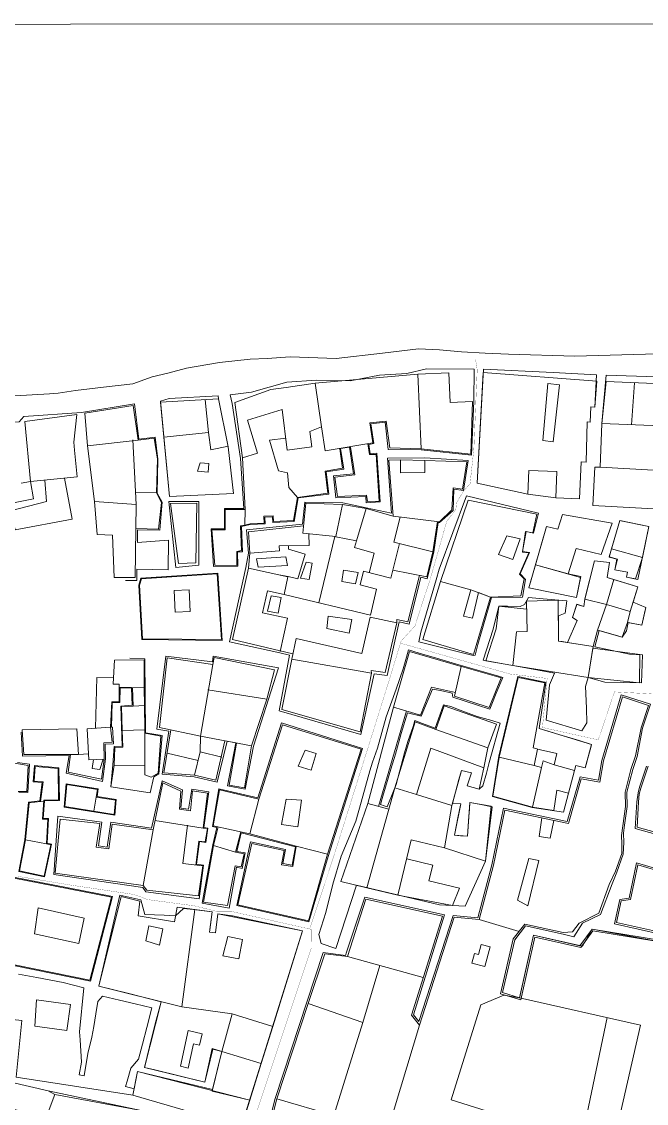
# Model space of a CAD drawing. Header units: millimetres. Extents: x 4203764 to 12476749, y 34048 to 3000914.
# Drawn here: x 11624253 to 11702083, y 2565861 to 2700657 of the extents above; entities that cross this region are included whole.
import ezdxf

# ---------------------------------------------------------------- set-up
doc = ezdxf.new("R2010")
doc.units = ezdxf.units.MM
doc.header["$MEASUREMENT"] = 0
for name, color, linetype, lineweight in [('2', 240, 'Continuous', 25), ('building property', 253, 'Continuous', 15), ('FORMAT', 250, 'Continuous', 0), ('streets', 254, 'Continuous', 9)]:
    doc.layers.add(name, color=color, linetype=linetype, lineweight=lineweight)

# ---------------------------------------------------------------- blocks, each defined once
blk = doc.blocks.new('EEEEEEEEE')
at = {"layer": 'FORMAT'}
blk.add_lwpolyline([(11101940, 671029), (12476749, 671572), (12476365, 1642602), (11101557, 1642059)], close=True, dxfattribs=at)

msp = doc.modelspace()

# ---------------------------------------------------------------- linework, layer by layer
at = {"layer": '2', "const_width": 23.31871}
for points in [[(11769534.56915, 2663237.13859), (11769535.69558, 2660386.66796), (11770768.09668, 2655546.94726), (11771277.82298, 2646351.99407), (11769690.22079, 2644681.08898), (11769692.57785, 2638716.4808), (11765815.85391, 2632117.59062), (11754567.95787, 2632404.61365), (11751442.4771, 2622626.18994), (11750643.73283, 2617895.0425), (11748236.08679, 2610092.75085), (11732195.81779, 2613728.06441), (11730198.84346, 2607010.51696), (11716894.69283, 2608488.66776), (11717450.94837, 2614219.7806), (11713253.40781, 2615968.98465), (11702500.77946, 2616900.48484), (11698115.23273, 2617135.51183), (11696086.27984, 2611153.113), (11689141.78233, 2612701.93088), (11689722.16057, 2618813.18427), (11685123.58787, 2619358.94781), (11680810.45492, 2620571.1549), (11671446.09203, 2623203.01142)], [(11680801.49484, 2658592.98319), (11681009.6129, 2657266.89349), (11680592.56037, 2647379.39658), (11680117.97361, 2643071.5901), (11679367.71546, 2642245.7029), (11678432.55956, 2640699.91001), (11678351.96423, 2639889.03361), (11677204.63938, 2638368.01208), (11676212.69972, 2634868.64421), (11675187.80062, 2631303.77946), (11673249.89287, 2625350.01853), (11671524.23248, 2623460.36012), (11670240.42286, 2619232.24583), (11667993.70871, 2612044.87682), (11663125.67098, 2596616.47479), (11660135.32215, 2587589.15241)], [(11623793.97144, 2594150.35281), (11630421.26331, 2593052.61074), (11638229.30888, 2591894.82482), (11639976.49254, 2591252.07279), (11645749.79797, 2590477.84204), (11648666.93345, 2589766.04722), (11650439.37998, 2589764.27059), (11660334.22051, 2587544.53298), (11660335.15164, 2585188.26812), (11652834.28813, 2562664.42332), (11652835.38435, 2559890.41545), (11650315.47881, 2551671.25093), (11649760.38521, 2549461.44964), (11649752.12212, 2547399.32035), (11648028.01913, 2541367.33852), (11645276.92863, 2531681.38051), (11642485.32766, 2518779.58318), (11641462.76977, 2510856.79171), (11640288.1627, 2505898.19812), (11638764.03139, 2499981.40218), (11638548.54824, 2498676.23301)]]:
    msp.add_lwpolyline(points, dxfattribs=at)
at = {"layer": 'building property'}
for p, q in [((11667160.63899, 2640006.2733), (11670555.42767, 2639048.21551)), ((11657519.45702, 2634910.05), (11657514.32442, 2635366.55581)), ((11652502.53076, 2634427.31269), (11652192.26268, 2632619.11559)), ((11670984.29615, 2625731.0297), (11671011.92572, 2626138.08873)), ((11667822.80579, 2619467.87579), (11667818.53743, 2619782.62601)), ((11626596.25957, 2603467.63787), (11627005.75218, 2603439.10032)), ((11633552.25957, 2604028.02491), (11633266.71598, 2602264.89363)), ((11627361.09145, 2598206.28956), (11624716.45917, 2598683.57454))]:
    msp.add_line(p, q, dxfattribs=at)
for points in [[(11673596.09371, 2656726.65317), (11677491.90355, 2656903.18732), (11677659.1308, 2653212.76492), (11680433.49224, 2653338.48192), (11680199.95233, 2646773.66402), (11674018.14291, 2647412.74147)], [(11681764.99446, 2656931.54253), (11695922.18572, 2655841.37759), (11695673.21591, 2652608.185), (11695152.61099, 2652648.27383), (11695075.87269, 2650757.23865), (11694720.34628, 2650771.66593), (11694602.62918, 2645775.99143), (11693946.86425, 2645791.44375), (11693770.27183, 2641188.89072), (11690811.509, 2641302.4136), (11690938.3065, 2644607.15469), (11687437.27159, 2644741.48366), (11687323.59906, 2641778.82034), (11681007.84319, 2643157.77288), (11681764.99446, 2656931.54253)], [(11650819.91582, 2653189.38236), (11651778.11751, 2646314.31699), (11653648.35775, 2646889.86454), (11652383.68327, 2650999.42092), (11656708.50892, 2652330.34235), (11657341.51637, 2647271.04272), (11660396.4722, 2647653.27147), (11660157.52018, 2649563.09083), (11661631.13285, 2650147.74723), (11660814.26968, 2655626.21442), (11657193.18107, 2655086.29444), (11655303.4588, 2654804.52867), (11650819.91582, 2653189.38236)], [(11661631.13285, 2650147.74723), (11662075.47467, 2647167.67397), (11668008.39734, 2648155.09843), (11667637.96038, 2650654.45628), (11669647.77667, 2650871.85241), (11670125.61701, 2647541.27611), (11674018.14291, 2647412.74147), (11673596.09371, 2656726.65317), (11660814.26968, 2655626.21442)], [(11689821.74971, 2655558.69109), (11691274.28353, 2655398.09338), (11690491.24302, 2648315.84553), (11689190.20656, 2648459.69311), (11689821.74971, 2655558.69109)], [(11697066.7431, 2655797.9201), (11704108.55872, 2655504.32012), (11703890.38815, 2650271.63258), (11696547.41984, 2650577.78876), (11697066.7431, 2655797.9201)], [(11700587.65091, 2655651.12011), (11700218.904, 2650424.71067)], [(11632126.8233, 2651856.4754), (11638154.72097, 2652829.25848), (11638755.56053, 2648500.72728), (11632465.09664, 2647815.02317), (11632126.8233, 2651856.4754)], [(11641542.3762, 2653356.74763), (11642690.86562, 2641463.53235), (11650637.39175, 2641876.68877), (11649989.97965, 2647675.24279), (11648760.65448, 2653645.17789), (11648742.09461, 2654016.09698)], [(11642690.86562, 2641463.53235), (11650637.39175, 2641876.68877), (11649989.97965, 2647675.24279), (11648760.65448, 2653645.17789), (11641555.67522, 2653219.02929), (11642690.86562, 2641463.53235)], [(11641974.44995, 2648882.39552), (11647537.90479, 2649458.70616), (11647114.32085, 2653547.80318)], [(11624638.83383, 2650831.5198), (11625364.19846, 2643362.0657), (11631168.41948, 2643925.71822), (11630844.16555, 2647264.72838), (11630749.59047, 2648238.61678), (11631140.20955, 2651682.9242), (11624638.83383, 2650831.5198)], [(11696547.41984, 2650577.78876), (11696319.78774, 2645118.17214), (11703717.80767, 2644705.05023)], [(11647537.90479, 2649458.70616), (11647821.31328, 2647295.27489), (11649976.8228, 2647739.13602)], [(11652730.91718, 2638061.95135), (11654479.22592, 2638154.18719), (11654445.37381, 2639014.85987), (11655591.29673, 2639074.9804), (11655612.83344, 2638353.25502), (11658136.81143, 2638472.77045), (11658632.31838, 2641375.5211), (11657526.83651, 2642619.48513), (11657355.68065, 2644446.79861), (11656238.52011, 2644694.26473), (11655128.7661, 2648500.27814), (11657155.98249, 2648753.91859)], [(11632465.09664, 2647815.02317), (11633348.63341, 2640851.24026), (11638539.0573, 2640479.59089), (11638093.84825, 2648529.17654)], [(11638755.56053, 2648500.72728), (11640775.17487, 2648744.28299), (11641162.0035, 2646132.69226), (11641043.5544, 2641919.88551), (11638456.84885, 2641965.95761)], [(11663912.28618, 2647441.55051), (11664219.50877, 2645027.17744), (11662066.72747, 2644622.54808), (11662411.09401, 2641907.39538), (11658632.31838, 2641375.5211)], [(11663279.16838, 2643894.75438), (11663589.07959, 2641498.36069), (11667234.4773, 2641633.03186), (11667343.49926, 2640842.68233), (11668805.74297, 2640902.1105), (11668420.09553, 2646729.77538), (11667589.66343, 2646700.83942), (11667374.47914, 2648049.59455)], [(11663279.16838, 2643894.75438), (11665758.12439, 2644183.44672), (11665233.92592, 2647638.61272)], [(11679886.57922, 2645958.3327), (11674498.74564, 2646284.42841), (11669824.35341, 2646257.33429), (11670322.99408, 2639421.94711), (11667184.58582, 2640088.31522), (11664276.87222, 2640694.4423), (11659530.46459, 2640786.51621), (11659238.42665, 2638023.69907), (11652274.67697, 2637338.37924), (11652502.53076, 2634427.31269), (11652192.26268, 2632619.11559), (11650158.04526, 2623363.52449), (11656412.47161, 2621988.91071), (11657618.12053, 2621723.93011), (11656337.10378, 2614774.95714), (11666525.54249, 2611842.42741), (11668186.81046, 2619401.11648), (11669797.19804, 2619185.01044), (11671299.45372, 2625876.87366), (11672526.56928, 2625569.65041), (11673993.90913, 2631430.52068), (11674791.40293, 2631230.85845), (11675621.8735, 2634568.39821), (11676150.5712, 2638249.61275), (11676297.60723, 2638228.69481), (11678018.19964, 2639721.31682), (11678104.66116, 2642407.93228), (11679306.57981, 2642221.38636), (11679886.57922, 2645958.3327)], [(11651778.11751, 2646314.31699), (11652108.14483, 2639843.40295), (11652038.67318, 2637928.16485), (11652730.91718, 2638061.95135)], [(11670006.88824, 2646006.21645), (11671442.45671, 2646071.35564), (11671472.26325, 2644414.93522), (11674499.46527, 2644463.36672), (11674475.25152, 2645976.8429), (11679697.66809, 2645815.18292), (11679193.0542, 2642393.00346), (11678024.97778, 2642547.02398), (11677840.5198, 2639803.87187), (11676298.90898, 2638335.65499), (11670555.42767, 2639048.21551), (11670006.88824, 2646006.21645)], [(11646503.35949, 2645695.61203), (11647586.5198, 2645601.97289), (11647492.99579, 2644520.1443), (11646167.78459, 2644634.70873), (11646503.35949, 2645695.61203)], [(11696319.78774, 2645118.17214), (11695677.13863, 2645154.05909), (11695408.75994, 2640348.04209), (11706062.96352, 2639788.14612), (11706005.47718, 2644612.36015)], [(11624196.46879, 2643165.62976), (11625364.19846, 2643362.0657), (11625730.10825, 2641186.88476), (11620946.49081, 2640240.82258)], [(11627121.95185, 2643532.76253), (11627365.53701, 2640841.8599), (11622846.92224, 2639684.85197), (11623446.64031, 2637342.69437), (11630567.41905, 2638640.14269), (11629607.12259, 2643774.09944)], [(11633348.63341, 2640851.24026), (11633656.39914, 2636755.1496), (11635557.57692, 2636670.88075), (11635796.58731, 2631372.57205), (11638395.32833, 2631381.67818), (11638539.0573, 2640479.59089), (11633348.63341, 2640851.24026)], [(11641043.5544, 2641919.88551), (11641677.44917, 2640717.29123), (11641297.04277, 2637419.07039), (11638491.75242, 2637485.23508)], [(11676440.5641, 2630911.46098), (11679864.17698, 2641020.37743), (11688431.02915, 2639267.64411), (11687956.50503, 2636948.30784), (11687044.822, 2637134.83343), (11686652.03607, 2634561.44455), (11687424.92234, 2634443.47604), (11686289.35616, 2631793.53435), (11686877.15661, 2631228.5107), (11686462.35644, 2629103.27277), (11682685.29695, 2628940.6496), (11680231.42629, 2629841.53599)], [(11642808.72863, 2640602.48972), (11643795.78705, 2633137.06168), (11645951.14544, 2633225.37155), (11646087.71976, 2640655.3927), (11642808.72863, 2640602.48972)], [(11648307.72596, 2632933.68589), (11651076.97401, 2632900.45087), (11651071.38279, 2634638.98545), (11651628.78378, 2634746.28063), (11651526.21435, 2637823.62187), (11652038.67318, 2637928.16485), (11652108.14483, 2639843.40295), (11649612.76662, 2639878.54041), (11649594.15632, 2637331.6216), (11647950.43452, 2637330.15468), (11648307.72596, 2632933.68589)], [(11659655.43706, 2640641.84172), (11664232.5154, 2640481.65371), (11663400.43336, 2636489.98869), (11659297.87138, 2636905.42225), (11659655.43706, 2640641.84172)], [(11664232.5154, 2640481.65371), (11667160.63899, 2640006.2733), (11665973.60004, 2635939.47501), (11663397.61165, 2636476.45235)], [(11671410.35574, 2638923.975), (11670635.31261, 2635809.19003), (11675487.66975, 2634601.79174), (11676064.55834, 2638364.72951)], [(11687460.07385, 2630082.16244), (11689641.78496, 2637757.56208), (11691055.59406, 2637399.99792), (11691651.92203, 2639224.89508), (11697806.92883, 2638149.09312), (11696456.67121, 2634255.34977), (11693349.7073, 2635001.78215), (11692322.88505, 2631838.18204), (11693918.09571, 2631522.11906), (11693399.62773, 2628905.34417), (11687460.07385, 2630082.16244)], [(11691651.92203, 2639224.89508), (11691055.59406, 2637399.99792), (11689641.78496, 2637757.56208), (11688278.77484, 2632962.40506), (11692322.88505, 2631838.18204), (11693349.7073, 2635001.78215), (11696456.67121, 2634255.34977), (11697806.92883, 2638149.09312), (11691651.92203, 2639224.89508)], [(11698908.7067, 2638462.32133), (11702385.30353, 2637744.64887), (11701585.97801, 2633872.50282), (11697758.16776, 2634969.35596), (11698767.4285, 2638491.48533)], [(11659386.82339, 2637834.93544), (11652533.49747, 2637093.29501), (11652694.09487, 2634442.30671), (11656373.19411, 2634730.27564), (11656324.43858, 2635353.17766), (11660053.7885, 2635395.10758), (11660013.52799, 2636832.95345)], [(11638666.5579, 2635734.47485), (11642532.83461, 2636039.33944), (11642487.58647, 2632354.08159), (11638613.53438, 2632415.98193)], [(11663268.66588, 2636503.33173), (11661267.8084, 2628243.38257)], [(11665973.60004, 2635939.47501), (11665734.70319, 2635121.01385), (11668151.9437, 2634415.45669), (11667542.7543, 2631982.22346)], [(11675487.66975, 2634601.79174), (11674714.12624, 2631454.06337), (11670484.32135, 2632309.18849), (11671313.2428, 2635640.50258)], [(11684715.41947, 2636583.64452), (11686352.14795, 2636202.8996), (11685443.95283, 2633641.76977), (11683681.56937, 2634266.72366), (11684715.41947, 2636583.64452)], [(11652694.29942, 2634438.93007), (11652515.53752, 2632548.06543)], [(11653503.11926, 2633709.8178), (11653714.16785, 2632673.04314), (11657370.19365, 2632899.89037), (11657159.20925, 2633957.35892), (11653503.11926, 2633709.8178)], [(11657519.45702, 2634910.05), (11659557.22726, 2634314.1751), (11658656.63675, 2631234.33982), (11657436.9862, 2631502.39773), (11656310.88018, 2631713.91533)], [(11697758.16776, 2634969.35596), (11697457.37294, 2633919.63887), (11698398.89746, 2633680.92006), (11698149.52866, 2632328.8874), (11699739.53383, 2632035.62697), (11699625.0555, 2631414.94614), (11700739.79834, 2631209.34305), (11701585.97801, 2633872.50282)], [(11659685.76214, 2633295.85598), (11660427.51033, 2633164.46806), (11660066.75358, 2631127.82215), (11659000.31143, 2631316.72402), (11659685.76214, 2633295.85598)], [(11681737.96012, 2621086.18105), (11683012.14183, 2624970.0843), (11683697.86088, 2627828.6387), (11684795.53114, 2627808.18084), (11686343.27599, 2627779.3347), (11686886.05161, 2628019.30812), (11687397.07754, 2628890.75747), (11689227.04601, 2628728.75862), (11692195.52957, 2628465.97218), (11691949.96798, 2626956.52008), (11691132.14905, 2626606.08409), (11691124.68741, 2623477.01973), (11691587.63059, 2623404.6796), (11692263.62181, 2623299.04829), (11693444.67722, 2626043.46256), (11692872.34327, 2626392.21519), (11693411.71749, 2628026.82358), (11694286.41352, 2627764.74635), (11694422.61627, 2628697.08686), (11694727.05659, 2629898.90339), (11695298.12904, 2632153.28389), (11695630.37877, 2633464.88158), (11697479.6202, 2633253.11378), (11697195.74424, 2631382.97649), (11698049.75388, 2631126.31309), (11701002.00391, 2630239.04615), (11700428.45589, 2628330.64963), (11702025.91684, 2627663.61984), (11701856.29949, 2626945.64018), (11701501.36323, 2625443.21708), (11699796.5337, 2625770.26441), (11699602.00429, 2624756.22315), (11699061.39425, 2623945.62295), (11698513.76669, 2624105.08186), (11696182.85014, 2624783.80117), (11695665.94266, 2622767.39701), (11699966.9112, 2621849.93038), (11701585.43632, 2621761.99621), (11701471.68173, 2618269.89936), (11696911.40644, 2618353.66949), (11694839.03118, 2618947.84659), (11694517.88646, 2617827.75569), (11694612.10794, 2615124.16635), (11694677.08419, 2613259.73936), (11694030.86511, 2612298.86348), (11689621.03706, 2613626.56769), (11690034.05234, 2618019.15182)], [(11688278.77484, 2632962.40506), (11687460.07385, 2630082.16244), (11693399.62773, 2628905.34417), (11693894.17325, 2631401.37931), (11688278.77484, 2632962.40506)], [(11697993.30656, 2631143.27772), (11697195.74424, 2631382.97649), (11697471.44432, 2633254.05005), (11695630.37877, 2633464.88158), (11694422.61627, 2628697.08686), (11697120.41883, 2628034.0876)], [(11658046.86875, 2621883.14668), (11650506.83653, 2623655.81975), (11652515.53752, 2632548.06543), (11657429.44262, 2631468.07483), (11656950.5587, 2629289.17609), (11654864.82773, 2629747.58336), (11654259.6407, 2626994.01155), (11657362.61808, 2626312.03127), (11656454.8852, 2622181.89048)], [(11666174.5101, 2632026.462), (11664349.92476, 2632312.06172), (11664124.96069, 2630874.85391), (11665854.069, 2630604.19907), (11666174.5101, 2632026.462)], [(11670484.32135, 2632309.18849), (11670233.78471, 2631308.4914), (11666834.05479, 2632159.65497), (11666408.17149, 2630458.5857), (11668450.77779, 2629947.19448), (11667720.24183, 2626680.37056)], [(11671011.92572, 2626138.08873), (11672379.48455, 2625869.71584), (11673819.83616, 2631634.85892)], [(11676440.5641, 2630911.46098), (11680231.42629, 2629841.53599), (11679307.95281, 2626569.56764), (11680411.61525, 2626305.90921), (11681156.13065, 2629502.05047), (11682685.29695, 2628940.6496), (11680540.42755, 2621782.31984), (11674216.97834, 2623677.03176), (11676440.5641, 2630911.46098)], [(11697993.30656, 2631143.27772), (11701002.00391, 2630239.04615), (11700072.66885, 2627146.82066), (11697120.41883, 2628034.0876), (11698049.75388, 2631126.31309)], [(11655323.71258, 2629125.18563), (11656571.3759, 2628879.77493), (11656193.44052, 2626958.35868), (11654886.66442, 2627215.39664), (11655323.71258, 2629125.18563)], [(11656950.5587, 2629289.17609), (11667720.24183, 2626680.37056)], [(11685428.56093, 2620418.33947), (11694839.03118, 2618947.84659), (11695441.36302, 2622802.49013), (11691124.68741, 2623477.01973), (11691099.45787, 2628563.00246), (11687141.56457, 2628455.03279), (11687245.03253, 2624662.1605), (11685899.94123, 2624625.46697), (11685428.56093, 2620418.33947)], [(11696013.23179, 2624833.19087), (11695441.36302, 2622802.49013), (11692263.62181, 2623299.04829), (11693444.67722, 2626043.46256), (11692872.34327, 2626392.21519), (11693426.19826, 2628070.70848), (11694298.37355, 2627760.4924), (11694422.61627, 2628697.08686)], [(11687169.16957, 2627443.10395), (11683697.86088, 2627828.6387), (11683380.80575, 2624973.91233), (11682092.36183, 2621022.04943), (11685428.56093, 2620418.33947)], [(11699729.31804, 2625783.15878), (11699061.39425, 2623945.62295), (11696013.23179, 2624833.19087), (11697120.41883, 2628034.0876)], [(11700428.45589, 2628330.64963), (11702025.91684, 2627663.61984), (11701501.36323, 2625443.21708), (11699729.31804, 2625783.15878), (11700072.66885, 2627146.82066)], [(11657900.86725, 2621231.16561), (11658470.94696, 2623776.90089), (11666655.953, 2621939.44973), (11667671.00635, 2626461.04896), (11670984.29615, 2625731.0297), (11669535.9074, 2619568.33749), (11667818.53743, 2619782.62601)], [(11662421.99715, 2626583.89591), (11662291.81946, 2625032.77419), (11665054.98805, 2624462.41986), (11665400.50121, 2626136.31112), (11662421.99715, 2626583.89591)], [(11661549.13845, 2585787.63878), (11661267.0627, 2586912.63806), (11662165.91359, 2589627.76946), (11663037.42857, 2593192.62315), (11664056.48344, 2596674.51928), (11665874.47148, 2601010.93362), (11666546.31904, 2603388.56001), (11667621.99523, 2607290.63009), (11667967.32918, 2608379.49906), (11668572.09858, 2610140.79402), (11669668.88188, 2614038.49358), (11670892.70511, 2617484.53315), (11671782.99529, 2619991.41089), (11672216.67363, 2621451.11711), (11672453.58403, 2622386.50802), (11673766.82292, 2621972.03214), (11675920.89444, 2621350.69316), (11678321.14871, 2620634.62392), (11683264.53866, 2619201.58734), (11684181.60984, 2618915.6853), (11683365.57548, 2616988.52535), (11682931.75562, 2615828.91458), (11682562.02515, 2614985.39089), (11677953.67089, 2616484.61437), (11677902.01451, 2616973.09886), (11676445.70097, 2617307.17776), (11675448.76541, 2617477.77614), (11674020.68889, 2614093.0548), (11672344.37887, 2614541.75528), (11671536.85152, 2611964.56762), (11670839.17634, 2609390.08384), (11670261.67284, 2607518.08925), (11669265.30484, 2604159.17314), (11668955.76685, 2603096.53084), (11669399.40615, 2602936.2787), (11669807.91722, 2602806.07385), (11670565.98282, 2604746.05549), (11670899.47467, 2605599.5015), (11671962.17818, 2609543.76805), (11672382.9984, 2610939.09615), (11673028.41294, 2612833.48977), (11673228.56334, 2613585.13831), (11674204.95439, 2613214.62752), (11675758.85305, 2612612.43735), (11676828.88175, 2615540.08406), (11677738.9274, 2615296.52264), (11678881.30271, 2614860.79458), (11679565.69117, 2614599.75317), (11680988.61531, 2614057.01738), (11682845.23573, 2613568.7892), (11683886.59096, 2613256.71041), (11682512.06485, 2608319.54617), (11682147.78217, 2607011.07816), (11681711.33776, 2605443.41222), (11681248.37763, 2605017.59668), (11679749.47451, 2605444.4145), (11679958.04798, 2606051.29154), (11680302.21408, 2607052.69653), (11679037.86893, 2607336.27029), (11678739.64751, 2606229.36803), (11677932.44992, 2603233.30943), (11678970.41, 2603201.78061), (11678817.87403, 2602457.11305), (11678608.8994, 2601436.91682), (11678165.29619, 2599271.28392), (11678908.02126, 2599215.32268), (11679789.16189, 2599148.93242), (11679978.54549, 2601662.45729), (11680042.32891, 2602508.99945), (11680105.30848, 2603344.87294), (11681269.95701, 2603143.51186)], [(11679022.76938, 2620316.37913), (11672557.97893, 2622173.60865), (11670565.77425, 2615238.98607), (11673938.94882, 2614245.38128), (11675294.92943, 2617722.3934), (11678299.98529, 2617056.17536)], [(11695410.38308, 2622604.23293), (11701276.65882, 2621778.77204), (11701213.41584, 2618274.64358), (11694839.03118, 2618947.84659), (11695410.38308, 2622604.23293)], [(11636403.96091, 2617740.69516), (11639505.0324, 2617655.63589), (11639509.33529, 2621142.96956), (11635808.10816, 2621108.14994), (11635686.23496, 2618894.02391)], [(11642398.64311, 2621399.9558), (11648080.49084, 2620542.33242), (11646531.40717, 2611621.99633), (11641427.77784, 2612708.52289), (11642398.64311, 2621399.9558)], [(11648080.49084, 2620542.33242), (11648255.06598, 2621405.53957), (11655768.06707, 2619904.55566), (11654794.74482, 2616222.45333), (11647451.43383, 2617393.11708)], [(11657900.86725, 2621231.16561), (11667822.80579, 2619467.87579), (11666410.77648, 2612160.13475), (11656664.23141, 2614928.78756), (11657900.86725, 2621231.16561)], [(11679069.95993, 2620305.91703), (11683993.47334, 2618879.8681), (11682492.63392, 2615174.56857), (11678197.25192, 2616592.78423), (11679022.76938, 2620316.37913)], [(11633454.89209, 2612610.52676), (11633601.20764, 2618942.20574), (11635686.23496, 2618894.02391), (11635668.22538, 2618114.67505), (11636404.93043, 2618097.65091), (11636398.90813, 2615880.36654), (11635468.73709, 2615902.8852), (11635337.96057, 2612721.38921)], [(11683749.92987, 2608986.20088), (11686114.98058, 2618938.3671), (11689419.11537, 2618272.70389), (11687964.23815, 2610168.04213), (11688715.04078, 2609966.47174)], [(11638077.19767, 2617694.79996), (11638152.35943, 2615369.38855), (11639556.12392, 2615451.95965), (11639505.0324, 2617655.63589)], [(11714157.07376, 2584272.55145), (11695413.76869, 2587362.65278), (11693898.72589, 2585274.60683), (11688188.20129, 2586559.99908), (11686430.32245, 2578750.39044), (11683911.89658, 2579525.66587), (11685509.84964, 2586350.39316), (11686955.62187, 2588194.19151), (11691715.6944, 2587155.14557), (11692886.03433, 2587236.22219), (11693702.14709, 2588316.87773), (11696163.894, 2589563.38864), (11697430.12537, 2593120.57572), (11698237.44312, 2594809.00815), (11699018.72388, 2596995.16081), (11699042.3385, 2598207.32682), (11698984.16205, 2599227.18681), (11699151.41003, 2600439.74964), (11699485.86548, 2602855.15467), (11699437.33349, 2604622.76542), (11700159.24105, 2607470.9529), (11700749.91384, 2609172.65635), (11701421.00886, 2612650.99182), (11702356.47787, 2615457.58762), (11699100.1014, 2616503.83783), (11696737.48268, 2608525.20721), (11696271.0958, 2605900.59011), (11693973.6681, 2606308.83637), (11692367.43733, 2600742.33288), (11684448.23403, 2602383.76931), (11683029.13328, 2595537.23713), (11681262.67536, 2588767.64014), (11678146.603, 2589056.86638), (11673805.07037, 2575618.06754), (11672829.06371, 2576835.57084), (11676673.53359, 2589197.50275), (11667135.04293, 2591315.00909), (11664840.1324, 2584155.67814)], [(11638152.35943, 2615369.38855), (11636680.31153, 2615299.33075), (11636780.3147, 2612322.76111), (11639599.32438, 2612401.81795), (11639556.12392, 2615451.95965)], [(11654800.40417, 2616243.86278), (11652902.69496, 2610412.91698), (11646531.40717, 2611621.99633)], [(11667395.10708, 2603226.32448), (11670565.77425, 2615238.98607)], [(11676906.81754, 2615381.42838), (11683397.18781, 2613114.17132), (11682348.87623, 2610171.6174), (11675875.26891, 2612448.35845), (11676906.81754, 2615381.42838)], [(11668691.10108, 2602864.43278), (11672194.81336, 2614759.13511)], [(11624308.98972, 2612408.32372), (11624520.27006, 2609327.75598), (11631336.05727, 2609344.54913), (11631137.32161, 2612516.75084), (11624308.98972, 2612408.32372)], [(11632410.76278, 2612550.12909), (11632635.72588, 2608661.06276), (11634543.17387, 2608771.39911), (11634485.83553, 2610780.88345), (11635537.75075, 2610867.9399), (11635338.168, 2612719.46489), (11632410.76278, 2612550.12909)], [(11639599.32438, 2612401.81795), (11639595.52464, 2611998.32543)], [(11645786.71642, 2606751.17487), (11641955.57647, 2607059.0999), (11642847.88057, 2612406.19307)], [(11662348.77922, 2596896.67763), (11666553.85404, 2609994.17225), (11656762.25018, 2613025.18163), (11653798.2745, 2603774.2243)], [(11675875.26891, 2612448.35845), (11673289.15559, 2613423.64635), (11670732.72874, 2605172.77849), (11673437.06464, 2604334.87429), (11675236.34578, 2610142.05432), (11681819.04064, 2607684.57305), (11682348.87623, 2610171.6174)], [(11688718.55337, 2612584.18539), (11695252.41838, 2610594.94019), (11694453.85404, 2607652.63712), (11693299.70507, 2607974.90177), (11693133.25627, 2607358.80116)], [(11636780.30037, 2612323.18784), (11636848.23515, 2610242.35566), (11635882.11908, 2610216.63554), (11635784.25477, 2608013.56691)], [(11639595.52464, 2611998.32543), (11641612.93431, 2611615.77815), (11641260.01486, 2607017.13939), (11640398.09921, 2606494.43303), (11639592.29625, 2606786.7255), (11639595.52464, 2611998.32543)], [(11645740.34608, 2606555.79571), (11641741.5904, 2606875.19367), (11642598.27945, 2612249.01186)], [(11649570.57842, 2611045.25277), (11648462.98505, 2606147.03927), (11645786.71642, 2606751.17487), (11646477.58845, 2609662.13078), (11649199.55528, 2609006.91341)], [(11646477.58845, 2609662.13078), (11646531.40717, 2611621.99633)], [(11652902.69496, 2610412.91698), (11652007.47065, 2605165.14904), (11650123.29835, 2605530.58429), (11651039.42546, 2610766.50965)], [(11659578.01032, 2609856.3506), (11660933.57346, 2609446.67122), (11660315.04721, 2607400.06737), (11658723.09653, 2607881.18798), (11659578.01032, 2609856.3506)], [(11688889.07652, 2609927.92056), (11690935.78119, 2609474.54874), (11690617.66142, 2608038.42679), (11689214.4715, 2608533.06848), (11689019.88921, 2607721.95795), (11688084.95866, 2607946.24419), (11688541.00504, 2610005.02293), (11688889.07652, 2609927.92056)], [(11623828.14004, 2604738.79155), (11624910.3359, 2604729.41082), (11625052.0945, 2607969.50438), (11619057.79155, 2609011.09231), (11618860.82606, 2607345.69324)], [(11630338.4291, 2609342.09112), (11630059.61468, 2607114.06663), (11634190.919, 2606258.28261), (11634543.17387, 2608771.39911)], [(11631336.05727, 2609344.54913), (11632591.9872, 2609417.19842)], [(11633190.42908, 2608693.14957), (11633022.52403, 2607606.24273), (11633994.14663, 2607456.14676), (11634405.16645, 2608763.41607)], [(11642365.52242, 2609515.68299), (11646225.41159, 2608599.59577)], [(11688084.95866, 2607946.24419), (11683749.92987, 2608986.20088), (11682965.2113, 2604142.57911), (11687886.52715, 2602759.03281)], [(11640737.46244, 2606542.26118), (11640284.5556, 2604538.48027), (11635369.69878, 2605285.27971), (11635784.25477, 2608013.56691), (11639611.2683, 2607951.21668)], [(11673437.06464, 2604334.87429), (11677860.0212, 2602964.47725), (11679037.86893, 2607336.27029), (11680302.21408, 2607052.69653), (11679749.47451, 2605444.4145), (11681248.37763, 2605017.59668), (11681819.04064, 2607684.57305)], [(11690617.66142, 2608038.42679), (11693133.25627, 2607358.80116), (11692362.40201, 2604505.52885), (11690915.72864, 2604896.36933), (11690539.43587, 2602364.71707), (11687886.52715, 2602759.03281), (11689019.88921, 2607721.95795)], [(11702317.44697, 2607893.25053), (11701409.12114, 2605146.94262), (11701180.43042, 2604375.66614), (11701106.58469, 2603453.46569), (11700920.95466, 2600280.36729), (11707203.7907, 2598516.3032)], [(11640624.43971, 2599963.42365), (11641831.0231, 2605784.77759), (11644088.17508, 2604759.05827), (11643904.33742, 2602514.49947), (11645288.22096, 2602303.34863), (11645550.42105, 2604812.76488), (11647401.05681, 2604509.43617), (11646859.23339, 2600170.98238), (11640837.47811, 2601111.83417)], [(11648921.19459, 2604920.35446), (11653798.2745, 2603774.2243), (11652662.09435, 2599445.48272), (11648108.86919, 2600439.2348), (11648921.19459, 2604920.35446)], [(11670732.72874, 2605172.77849), (11667259.36967, 2592734.10539), (11671140.25525, 2591819.37639), (11672786.43329, 2598699.52215), (11676949.55046, 2597703.43395), (11677860.0212, 2602964.47725)], [(11657198.18802, 2603784.24138), (11659128.65776, 2603661.94085), (11658678.17047, 2600339.02864), (11656636.30999, 2600615.84371), (11657198.18802, 2603784.24138)], [(11667259.36967, 2592734.10539), (11664026.69624, 2593496.05006), (11667395.10708, 2603226.32448), (11669987.09509, 2602502.54108)], [(11682051.40399, 2596027.12507), (11682758.30595, 2602886.18483), (11680105.30848, 2603344.87294), (11679789.16189, 2599148.93242), (11678165.29619, 2599271.28392), (11678970.41, 2603201.78061), (11677932.44992, 2603233.30943)], [(11629063.10053, 2601276.86453), (11628447.83855, 2594529.26773), (11639381.58386, 2592994.88546), (11640624.43971, 2599963.42365), (11635531.16478, 2600645.14477), (11635109.80095, 2597572.50068), (11633547.73593, 2597772.95535), (11634014.09459, 2600745.08124), (11629063.10053, 2601276.86453)], [(11644923.01167, 2600534.33232), (11644335.31271, 2595743.61251), (11646816.94725, 2595459.33256), (11646294.40745, 2591731.12579), (11639857.45992, 2592425.79043), (11639381.58386, 2592994.88546)], [(11648746.59502, 2600300.04964), (11648167.86598, 2598000.23893), (11650891.65455, 2597174.9586), (11651545.1161, 2599689.26585)], [(11689054.19411, 2601429.0785), (11688708.16443, 2599111.57153), (11690085.77913, 2598905.87827), (11690544.73357, 2601120.13003)], [(11646859.23339, 2600170.98238), (11647393.80871, 2600098.92811), (11647130.69742, 2598437.84607), (11646347.37875, 2598541.43297), (11645961.06699, 2595557.37665)], [(11652662.09435, 2599445.48272), (11658464.26148, 2597898.86763)], [(11648167.86598, 2598000.23893), (11646925.80381, 2590950.7865), (11649918.35739, 2590500.78323), (11650865.3656, 2595443.76771), (11651598.58772, 2595329.62627), (11651962.48514, 2596968.58825), (11650891.65455, 2597174.9586)], [(11652919.12277, 2598227.70943), (11656966.23133, 2597389.87419), (11656640.81018, 2595598.89739), (11658046.76742, 2595375.4948), (11658464.26148, 2597898.86763), (11662348.77922, 2596896.67763), (11659980.05349, 2588623.18355), (11651170.51457, 2590619.79607), (11652919.12277, 2598227.70943)], [(11676949.55046, 2597703.43395), (11682051.40399, 2596027.12507), (11679525.08685, 2590435.36697), (11677917.43411, 2590518.14019)], [(11672222.31575, 2596341.81185), (11675474.52241, 2595561.6516), (11675002.67832, 2593594.70379), (11678798.86941, 2592684.04906), (11677917.43411, 2590518.14019), (11671140.25525, 2591819.37639)], [(11687439.42094, 2596383.99935), (11688677.9656, 2596109.62414), (11687304.14808, 2590474.36521), (11686031.02695, 2591195.38088), (11687439.42094, 2596383.99935)], [(11703253.63094, 2594930.94219), (11701017.20713, 2595573.91327), (11700106.93418, 2591264.52301), (11698958.16503, 2591100.15544), (11698355.48124, 2588384.95465), (11703987.32469, 2587134.8737)], [(11623026.18015, 2594078.03073), (11635551.91862, 2591633.64534), (11632822.23373, 2581098.89774), (11620963.35572, 2583507.52112), (11623026.18015, 2594078.03073)], [(11620963.35572, 2583507.52112), (11632822.23373, 2581098.89774), (11635551.91862, 2591633.64534), (11623026.18015, 2594078.03073), (11620963.35572, 2583507.52112)], [(11623880.35805, 2581959.37504), (11626161.30861, 2581526.73308), (11629429.83757, 2580938.40415), (11631990.8631, 2580270.30853), (11631481.1679, 2574757.60234), (11631542.99534, 2573768.23979), (11631696.07564, 2571006.08816), (11631413.96272, 2569405.75927), (11632025.16101, 2569298.01459), (11632513.13882, 2572066.14375), (11633009.57094, 2574101.7544), (11633230.9882, 2575440.40309), (11633486.47829, 2577017.8808), (11633737.26261, 2578566.30358), (11634339.30704, 2579235.07293), (11636458.90938, 2578732.61297), (11638394.78532, 2578256.14255), (11640484.99542, 2577750.15963), (11639847.24392, 2575315.1231), (11639293.1623, 2573225.94544), (11638802.45549, 2571375.72395), (11637843.04543, 2570241.14435), (11637386.01915, 2568618.28), (11637176.31032, 2567959.74727), (11638270.90665, 2567683.40554), (11638696.91471, 2569815.16349), (11648036.37256, 2567571.67563), (11649181.35759, 2572338.15538), (11648076.43189, 2572603.57629), (11647456.54943, 2570023.0559), (11647096.09596, 2568522.51736), (11640839.39319, 2570025.47791), (11639569.93103, 2570330.42312), (11640185.63527, 2572893.54991), (11640876.90544, 2575771.25152), (11641617.16246, 2578526.56993), (11637590.69601, 2579532.29968), (11633871.96528, 2580461.16328), (11636490.2981, 2591816.83607), (11639086.90236, 2591218.12437), (11639584.82289, 2589381.11953), (11642024.8477, 2589295.05048), (11643426.67753, 2589245.60255), (11644420.93863, 2590122.81634), (11645684.539, 2590036.2824), (11647993.93552, 2589732.57758), (11647818.8103, 2588400.91089), (11647662.4711, 2587212.09471), (11648388.78282, 2587116.57869), (11648522.83333, 2588135.90987), (11648697.95862, 2589467.57709), (11650515.44457, 2589228.5626), (11659248.88994, 2587376.95306), (11651950.04336, 2563963.21182)], [(11644213.04543, 2577878.17095), (11633871.96528, 2580461.16328), (11636665.05707, 2591643.38236)], [(11636657.0243, 2591645.47309), (11638978.21295, 2591041.32492), (11638783.18191, 2589244.66975), (11643278.51416, 2588474.80348), (11643641.41394, 2590304.9703), (11645810.31018, 2590027.66933)], [(11626293.74603, 2590210.86519), (11632057.29467, 2588948.60145), (11631360.99062, 2585769.24822), (11625842.1543, 2586977.91798), (11626293.74603, 2590210.86519)], [(11650472.27021, 2577032.21257), (11644213.04543, 2577878.17095), (11645809.77218, 2590019.8132), (11645810.31018, 2590027.66933)], [(11645809.77218, 2590019.8132), (11647993.93552, 2589732.57758), (11647662.4711, 2587212.09471), (11648388.78282, 2587116.57869), (11648697.95862, 2589467.57709), (11659248.88994, 2587376.95306), (11655532.36004, 2575454.81325)], [(11681262.67536, 2588767.64014), (11686232.73576, 2587272.29233)], [(11640084.26654, 2587969.51548), (11641850.41211, 2587596.55824), (11641427.36701, 2585593.2207), (11639725.81126, 2586116.045), (11640084.26654, 2587969.51548)], [(11686266.31451, 2578959.49666), (11688032.52432, 2586806.11672), (11694128.32879, 2585434.00113), (11695321.78382, 2587586.52135), (11713865.53777, 2584130.33319), (11707631.06082, 2554221.91225), (11697025.85184, 2556650.78692), (11701369.33965, 2575615.78191), (11686278.28015, 2579012.65561)], [(11649958.89228, 2586639.60995), (11651761.77777, 2586299.68787), (11651305.88381, 2583881.7084), (11649337.9703, 2584252.74541), (11649958.89228, 2586639.60995)], [(11681494.15687, 2585673.49406), (11682628.90662, 2585363.24941), (11681956.26512, 2582902.99822), (11680341.7922, 2583344.40091), (11680671.32806, 2584549.71012), (11681165.84702, 2584414.50687), (11681494.15687, 2585673.49406)], [(11654642.26473, 2561730.32846), (11655837.96713, 2566465.27895), (11661831.21421, 2584662.6395)], [(11668887.59115, 2583034.68968), (11666762.25567, 2575923.66462), (11659953.8944, 2578304.22722), (11662026.24921, 2584503.32688)], [(11662026.24921, 2584503.32688), (11664840.1324, 2584155.67814), (11674291.49078, 2581538.01993)], [(11626112.88734, 2578750.47806), (11630327.79119, 2578196.50137), (11629900.77439, 2574947.56547), (11625877.17562, 2575476.39839), (11626112.88734, 2578750.47806)], [(11697180.55933, 2576558.642), (11693871.65453, 2560656.9417), (11686870.19804, 2562113.83955), (11687129.48282, 2563359.892), (11677748.09605, 2566303.86907), (11681468.12187, 2578158.24164), (11684334.77828, 2579330.52783), (11686278.28015, 2579012.65561)], [(11649181.35759, 2572338.15538), (11648003.59359, 2572705.30383), (11647096.09596, 2568522.51736), (11639569.93103, 2570330.42312), (11641617.16246, 2578526.56993)], [(11662736.55438, 2551646.4978), (11663828.93648, 2551110.72347), (11662885.36231, 2547643.84263), (11662665.63059, 2546836.50422), (11661741.93571, 2546638.13445), (11659920.20075, 2546843.73626), (11657250.33721, 2546909.54936), (11654529.19488, 2547364.56924), (11652103.59927, 2547988.11351), (11650871.86417, 2548620.16888), (11650726.68166, 2549455.99081), (11651226.44937, 2550640.45402), (11652734.31485, 2556350.42605), (11653240.58915, 2556524.01196), (11654467.30947, 2556140.53097), (11654901.38642, 2556004.83561), (11655420.6261, 2557752.26422), (11655869.98762, 2559264.52765), (11656253.82374, 2560556.27453), (11654872.31749, 2561800.27971), (11656035.83763, 2566407.78931), (11659953.8944, 2578304.22722)], [(11623556.07193, 2569145.94202), (11624277.61982, 2576184.57867), (11620743.60597, 2576546.85909)], [(11649181.35759, 2572338.15538), (11650472.27021, 2577032.21257), (11655532.36004, 2575454.81325), (11654084.33334, 2570809.73378)], [(11645006.16155, 2574944.11672), (11646751.75262, 2574534.6319), (11646414.69689, 2573097.79844), (11645683.24706, 2573269.38364), (11644978.73909, 2570266.1396), (11644042.42512, 2570485.78231), (11645006.16155, 2574944.11672)], [(11666762.25567, 2575923.66462), (11663145.02043, 2564331.93861)], [(11673805.07037, 2575618.06754), (11669894.53776, 2562506.72155)], [(11649181.35759, 2572338.15538), (11654084.33334, 2570809.73378), (11652662.63653, 2566249.11712), (11647988.39412, 2567371.94526), (11649181.35759, 2572338.15538)], [(11638696.91471, 2569815.16349), (11638113.52836, 2566895.87951), (11651627.56604, 2562928.74695), (11652662.63653, 2566249.11712), (11638696.91471, 2569815.16349)], [(11627549.56952, 2567431.81584), (11628380.07164, 2566952.75851), (11627308.81662, 2564081.93205), (11622718.52933, 2565279.69071), (11621802.38644, 2561768.667), (11623451.17819, 2561338.44239), (11622903.66411, 2559240.15081), (11626418.7203, 2558322.95571), (11625495.92717, 2554786.44565), (11616721.29005, 2556331.33237)], [(11628380.07164, 2566952.75851), (11639164.63317, 2564982.38905), (11636979.9962, 2556186.06634)], [(11663145.02043, 2564331.93861), (11656035.83763, 2566407.78931)]]:
    msp.add_lwpolyline(points, dxfattribs=at)
for points in [[(11671442.45671, 2646071.35564), (11674475.25152, 2645976.8429), (11674499.46527, 2644463.36672), (11671472.26325, 2644414.93522)], [(11639315.14294, 2623757.10474), (11638925.94698, 2630435.50071), (11639179.77449, 2631225.83843), (11648600.46906, 2631846.70672), (11649140.96449, 2623645.54333)], [(11643261.30804, 2629772.6416), (11645131.24638, 2629862.30794), (11645261.45519, 2627146.88037), (11643391.51685, 2627057.21403)], [(11624000.23179, 2594825.92925), (11624716.45917, 2598683.57454), (11625171.50833, 2603307.18345), (11626596.25957, 2603467.63787), (11626928.23019, 2605943.35733), (11625795.93309, 2606026.27023), (11625930.01476, 2607857.35186), (11628797.12783, 2607577.05967), (11628864.7806, 2603673.08674), (11627019.83061, 2603641.11521), (11626854.39529, 2601267.24186), (11627511.92498, 2601267.5017), (11627361.09145, 2598206.28956), (11627884.16907, 2598095.18952), (11627052.11085, 2594177.71976)], [(11629865.72289, 2605595.27558), (11629651.26464, 2602850.42516), (11635784.09738, 2601857.19732), (11635939.88926, 2603641.34221), (11633552.25957, 2604028.02491), (11633705.37111, 2604973.43479)], [(11621064.62989, 2583575.16039), (11632759.11309, 2581199.92677), (11635445.19542, 2591566.39784), (11623094.46639, 2593976.63031)]]:
    msp.add_lwpolyline(points, close=True, dxfattribs=at)
at = {"layer": 'streets'}
msp.add_line((11663378.98317, 2585165.99915), (11661549.13845, 2585787.63878), dxfattribs=at)
for points in [[(11622682.94914, 2653974.53278), (11627726.32196, 2654294.84147), (11628785.61766, 2654362.25694), (11630953.43502, 2654699.02094), (11634449.48311, 2655103.30669), (11638121.67184, 2655527.96147), (11640527.21687, 2656404.99259), (11642451.04866, 2656858.10106), (11644802.70875, 2657457.67405), (11648903.73796, 2658197.95205), (11652723.08683, 2658577.09271), (11654821.95689, 2658681.40736), (11657711.22861, 2658872.94078), (11663428.34074, 2658670.13339), (11669190.19108, 2659349.45794), (11673677.88272, 2659878.55864), (11676327.46074, 2659744.18772), (11679037.20446, 2659494.9871), (11682002.4288, 2659354.52099), (11684917.43405, 2659220.26489), (11693165.0338, 2658955.78073), (11701974.61098, 2659230.68224), (11710749.90962, 2659504.5141)], [(11650218.2867, 2654159.12091), (11650495.73874, 2653072.60119), (11651530.39197, 2646238.08195), (11651948.43581, 2639995.35394), (11649509.06474, 2639995.47369), (11649508.93901, 2637434.39002), (11647852.98982, 2637434.47131), (11648142.8261, 2632749.25714), (11651171.40696, 2632799.63359), (11651141.99847, 2634567.64198), (11651761.59819, 2634594.68887), (11651623.56098, 2637756.89329), (11652703.22508, 2637975.74429), (11654584.04268, 2638075.34869), (11654539.45844, 2638917.22744), (11655492.76, 2638967.71242), (11655531.43633, 2638237.39216), (11658216.37875, 2638379.58144), (11658692.87937, 2641307.37371), (11662521.52912, 2641792.34903), (11662172.99944, 2644543.8253), (11664372.92472, 2644903.19246), (11663992.65772, 2647453.53426), (11665099.85865, 2647618.62271), (11665593.93462, 2644304.9968), (11663123.16177, 2644043.58047), (11663411.43132, 2641319.00477), (11667128.88526, 2641495.74677), (11667167.64833, 2640680.43442), (11668931.12737, 2640800.14921), (11668518.89061, 2646872.67263), (11667687.36315, 2646816.22391), (11667514.04948, 2647978.58901), (11668124.24264, 2648069.57145), (11667754.6997, 2650547.99003), (11669549.63506, 2650749.48421), (11669933.38394, 2647331.00128), (11674024.10219, 2647281.23026), (11680316.14068, 2646631.92716), (11680589.48894, 2653345.55073), (11680611.69256, 2657361.9708)], [(11650218.2867, 2654159.12091), (11652869.39337, 2654496.61909), (11657270.99741, 2655724.4562), (11660979.29195, 2655977.00251), (11665190.56523, 2655884.51031), (11668835.81318, 2656607.81364), (11672261.2937, 2656797.48007), (11674680.94518, 2657394.75723), (11680611.69256, 2657361.9708)], [(11681777.71016, 2657338.06589), (11681007.84319, 2643157.77288), (11687323.59906, 2641778.82034), (11690811.509, 2641302.4136), (11693770.27183, 2641188.89072), (11693946.86425, 2645791.44375), (11694602.62918, 2645775.99143), (11694720.34628, 2650771.66593), (11695075.87269, 2650757.23865), (11695152.61099, 2652648.27383), (11695673.21591, 2652608.185), (11695868.29316, 2656659.59845)], [(11681777.71016, 2657338.06589), (11690456.1129, 2656920.19718), (11695868.29316, 2656659.59845)], [(11697094.16154, 2656611.25652), (11696547.41984, 2650577.78876), (11696319.78774, 2645118.17214), (11695677.13863, 2645154.05909), (11695424.53096, 2640347.2133), (11706062.96352, 2639788.14612), (11706005.47718, 2644612.36015), (11706622.52614, 2644584.55744), (11706729.74353, 2647169.24592), (11707415.64644, 2647092.73944), (11707521.59564, 2648042.60485), (11708499.83784, 2647933.49046), (11709228.54361, 2657534.46474)], [(11697094.16154, 2656611.25652), (11703347.8227, 2656395.3604), (11704454.0063, 2657627.30944), (11709228.54361, 2657534.46474)], [(11601974.97565, 2646938.30202), (11603266.28497, 2647872.17749), (11613403.64523, 2649573.55086), (11618756.1255, 2650524.35387), (11623960.88545, 2650779.49452), (11624545.43554, 2651441.63672), (11631707.32637, 2651970.88594), (11638328.74873, 2653046.418)], [(11638328.74873, 2653046.418), (11638863.28222, 2648626.79922), (11640877.26359, 2648882.32508), (11641226.12272, 2646132.7176), (11641151.0534, 2641917.97083), (11641779.64418, 2640764.18834), (11641456.74587, 2637294.04975), (11638692.18288, 2637338.22246), (11638666.5579, 2635734.47485), (11642532.83461, 2636039.33944), (11642487.58647, 2632354.08159), (11638613.53438, 2632415.98193), (11638590.97187, 2631003.90039), (11637201.0933, 2631026.10813)], [(11641542.3762, 2653356.74763), (11642622.51687, 2653709.88853), (11648742.09461, 2654016.09698)], [(11642577.6443, 2640844.16477), (11646314.2795, 2640844.1891), (11646314.33096, 2632943.12201), (11643468.32098, 2632634.36013), (11642577.6443, 2640844.16477)], [(11698767.4285, 2638491.48533), (11702385.30353, 2637744.64887), (11701025.35093, 2631156.67575), (11699625.0555, 2631414.94614), (11699739.53383, 2632035.62697), (11698149.52866, 2632328.8874), (11698486.68624, 2633658.66166), (11697466.36862, 2633951.0321), (11698767.4285, 2638491.48533)], [(11638838.71114, 2630446.5752), (11639233.53649, 2623671.58193), (11649233.36236, 2623558.04489), (11648681.041, 2631938.64811), (11639115.44309, 2631308.23), (11638838.71114, 2630446.5752)], [(11624192.38593, 2612112.83), (11624355.24685, 2609113.54096), (11630154.6438, 2609188.54738), (11629795.44067, 2606989.997), (11634318.35388, 2605952.69775), (11634696.68719, 2608785.08718), (11634674.7876, 2610610.54037), (11635690.94405, 2610669.31995), (11635571.5724, 2612732.96617), (11635458.13345, 2612735.58757), (11635529.6184, 2615829.03698), (11636497.81582, 2615806.66339), (11636539.89818, 2617627.74113), (11637930.45572, 2617593.13279), (11638022.35697, 2615473.95998), (11636617.86912, 2615369.55868), (11636758.19852, 2610365.69114), (11635786.24446, 2610338.43347), (11635607.52511, 2608044.78643), (11635369.69878, 2605285.27971), (11640284.5556, 2604538.48027), (11640737.46244, 2606542.26118), (11641357.22421, 2606905.89466), (11641739.68606, 2611694.18915), (11639677.94601, 2612043.84784), (11639582.87499, 2621256.62146), (11637715.15708, 2621351.10649)], [(11648121.20864, 2621594.46418), (11648030.95145, 2620874.52189), (11642235.33413, 2621601.10252), (11641092.97316, 2612488.98638), (11642598.27945, 2612249.01186), (11641741.5904, 2606875.19367), (11645740.34608, 2606555.79571), (11648628.62293, 2605870.30621), (11649844.48302, 2610993.27389), (11650926.16956, 2610788.00222), (11649909.05247, 2605428.26661), (11652097.67163, 2605012.93233), (11653157.55888, 2610364.55145), (11656273.13786, 2620142.1443), (11648121.20864, 2621594.46418)], [(11690034.05234, 2618019.15182), (11690634.8359, 2619476.22542), (11687977.39709, 2619957.10867), (11685428.56093, 2620418.33947), (11684228.1102, 2620635.56993), (11681737.96012, 2621086.18105)], [(11682918.63906, 2604117.89919), (11683718.46391, 2609107.01192), (11686087.26806, 2619035.1446), (11689419.09287, 2618329.63841), (11689565.85182, 2618255.54135)], [(11689565.85182, 2618255.54135), (11688718.55337, 2612584.18539), (11689844.31683, 2612241.44498), (11690771.81958, 2611959.06535), (11691592.15495, 2611709.31299), (11692598.58738, 2611402.9031), (11693724.35688, 2611060.16085), (11695252.41838, 2610594.94019), (11695150.87852, 2610220.81749), (11694786.09078, 2608876.76039), (11694605.24267, 2608210.42717), (11694453.85404, 2607652.63712), (11693787.33962, 2607838.74311), (11693299.70507, 2607974.90177), (11692362.40201, 2604505.52885), (11691745.29777, 2602156.42722), (11687868.87365, 2602724.19256), (11682918.63906, 2604117.89919)], [(11714406.78378, 2584440.08674), (11695321.78382, 2587586.52135), (11693811.67615, 2585505.27704), (11688032.52432, 2586806.11672), (11686278.28015, 2579012.65561), (11684156.22693, 2579665.91118), (11685699.97627, 2586259.13874), (11687037.94111, 2587965.44996), (11691700.54877, 2586947.67901), (11693031.55379, 2586627.29145), (11694144.63369, 2588309.59032), (11696349.46162, 2589399.90434), (11697828.65901, 2593224.35416), (11698411.29839, 2594683.58431), (11699202.8648, 2596898.5179), (11699270.11616, 2598384.74945), (11699229.2734, 2599534.92834), (11699369.08661, 2600510.43795), (11699692.17915, 2602843.78113), (11699643.1797, 2604628.41719), (11700382.99161, 2607459.28435), (11700940.33473, 2609072.6202), (11701620.64222, 2612598.70461), (11702617.66121, 2615589.96275), (11698962.48022, 2616764.34597), (11696536.75523, 2608572.60373), (11696104.37582, 2606139.36544), (11693827.20353, 2606544.01237), (11692222.46557, 2600982.68233), (11684288.39018, 2602627.20134), (11682828.55859, 2595584.16092), (11681107.57751, 2588988.84485), (11678001.36658, 2589277.15578), (11673726.63583, 2576045.13576), (11673058.20796, 2576878.955), (11676936.62213, 2589350.03511), (11666997.73078, 2591556.42878), (11664745.58749, 2584716.05465)], [(11646744.41489, 2590816.8266), (11648088.35619, 2598091.62647), (11648585.71033, 2600249.80848), (11648033.44671, 2600377.07791), (11648824.07099, 2605063.27385), (11653669.10888, 2603946.73242), (11656635.99004, 2613273.50152), (11666724.58568, 2610064.28041), (11662447.25815, 2596617.95609), (11660048.27, 2588481.4225), (11651055.31712, 2590527.97522), (11652781.51429, 2598457.07847), (11657111.52401, 2597514.41821), (11656786.75268, 2595742.72533), (11657941.08665, 2595531.12287), (11658361.16002, 2597822.70759), (11651588.40524, 2599557.83592), (11651058.70489, 2597259.29313), (11652091.16142, 2597068.55786), (11651736.42803, 2595148.37395), (11651034.86901, 2595277.97946), (11650096.3229, 2590197.59752), (11646744.41489, 2590816.8266)], [(11623923.67556, 2604648.11933), (11625041.16853, 2604588.49587), (11625230.05608, 2608128.72116), (11623739.31417, 2608341.83381)], [(11623899.86123, 2594758.87552), (11624630.79308, 2598695.72003), (11625092.33077, 2603385.25678), (11626519.54825, 2603545.98895), (11626830.35145, 2605863.84931), (11625703.40716, 2605946.37025), (11625850.27045, 2607952.00364), (11628882.22361, 2607655.59649), (11628952.70918, 2603588.15371), (11627100.55637, 2603556.05736), (11626947.07556, 2601353.72227), (11627602.73471, 2601353.98137), (11627451.05294, 2598275.55414), (11627986.68635, 2598161.7873), (11627118.70862, 2594075.20248), (11623899.86123, 2594758.87552)], [(11702090.96811, 2607864.27308), (11701228.96576, 2605258.02342), (11701042.19601, 2604538.66006), (11700898.5917, 2603424.11358), (11700705.70184, 2600126.91814), (11707373.6674, 2598254.71926)], [(11628252.03042, 2594368.1685), (11628778.79901, 2601660.87035), (11634245.21145, 2600892.53347), (11633813.87234, 2597941.60195), (11634926.71455, 2597778.93726), (11635381.63847, 2600891.22015), (11640420.19045, 2600154.73253), (11641754.87074, 2606057.15556), (11644283.22118, 2604910.54627), (11644092.60573, 2602653.50738), (11645050.20291, 2602500.87072), (11645451.43915, 2605018.108), (11647570.80518, 2604680.29064), (11646935.71099, 2600246.06261), (11647459.02241, 2600171.11111), (11647200.24445, 2598364.32321), (11646397.06444, 2598479.359), (11646035.03721, 2595662.91137), (11646922.23424, 2595548.87073), (11646383.78602, 2591359.92833), (11639727.48535, 2592215.5317), (11639337.51516, 2592747.79776), (11628252.03042, 2594368.1685)], [(11629786.85556, 2605695.61844), (11629558.88439, 2602777.81628), (11635862.12009, 2601756.99124), (11636032.99198, 2603713.83409), (11633651.41126, 2604099.53714), (11633804.52279, 2605044.94702), (11629786.85556, 2605695.61844)], [(11663378.98317, 2585165.99915), (11665970.72914, 2593037.83937), (11676309.78137, 2590600.91341), (11679525.08685, 2590435.36697), (11682051.40399, 2596027.12507), (11682878.29741, 2602814.8584), (11681269.95701, 2603143.51186)], [(11703117.17752, 2595184.43776), (11700861.45725, 2595832.95657), (11699935.21702, 2591447.97444), (11698787.99873, 2591283.82877), (11698109.82806, 2588228.54581), (11704023.99464, 2586915.79856)], [(11664745.58749, 2584716.05465), (11664607.2847, 2584295.99133), (11661831.21421, 2584662.6395)], [(11620532.87887, 2569060.8741), (11627549.56952, 2567431.81584), (11639164.63317, 2564982.38905)], [(11651627.56604, 2562928.74695), (11638113.52836, 2566895.87951), (11623556.07193, 2569145.94202)]]:
    msp.add_lwpolyline(points, dxfattribs=at)
msp.add_lwpolyline([(11680496.95203, 2621658.08646), (11673721.34347, 2623353.74097), (11673984.62573, 2624568.98709), (11675894.21795, 2631103.83838), (11676284.39351, 2632439.06545), (11679661.70743, 2641549.91436), (11688647.56538, 2639422.07893), (11688038.31477, 2636904.97266), (11687119.79551, 2637119.49424), (11686663.1644, 2634634.35327), (11687511.20063, 2634518.37518), (11686376.50106, 2631828.39633), (11687046.27538, 2631149.74981), (11686647.41946, 2628931.71843), (11682797.89717, 2628894.78947), (11681098.53028, 2623030.75927), (11680770.96876, 2621699.24719)], close=True, dxfattribs=at)

# ---------------------------------------------------------------- block references
at = {"layer": '2'}
msp.add_blockref('EEEEEEEEE', (0, 1058054.92715), dxfattribs=at)

doc.saveas('drawing.dxf')
